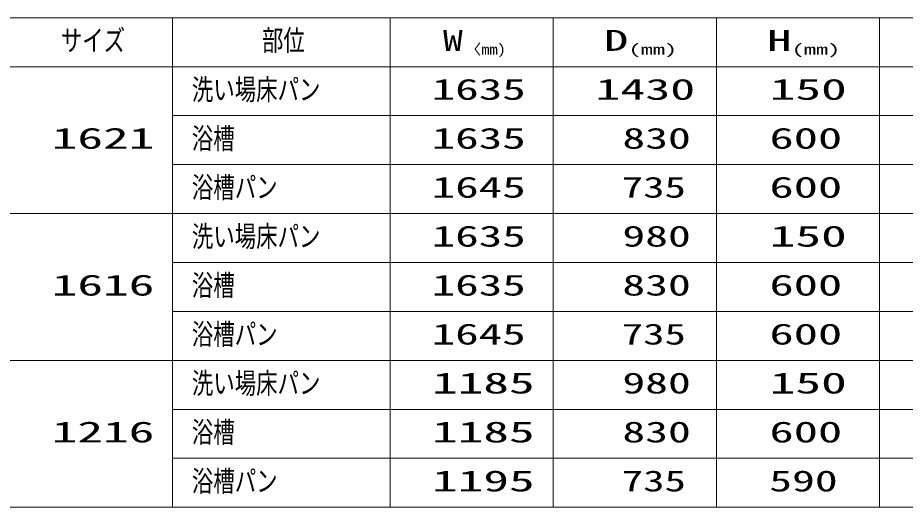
# Model space of a CAD drawing. Units: millimetres on the paper. Extents: x -305 to 305, y -152 to 152.
# Drawn here: x -233 to -110.6, y -98.3 to -30.8 of the extents above; entities that cross this region are included whole.
import ezdxf
from ezdxf.enums import TextEntityAlignment as Align

# ---------------------------------------------------------------- set-up
doc = ezdxf.new("R2010")
doc.units = ezdxf.units.MM
doc.layers.add('0-0_PV', color=7, linetype='Continuous', lineweight=9)
doc.styles.add('ＭＳ ゴシック', font='')
doc.styles.get('ＭＳ ゴシック').set_extended_font_data('MS Gothic')

msp = doc.modelspace()

# ---------------------------------------------------------------- linework, layer by layer
at = {"layer": '0-0_PV'}
for p, q in [((-234.176, -30.838), (-46.676, -30.838)), ((-211.676, -30.838), (-211.676, -98.338)), ((-181.676, -30.838), (-181.676, -98.338)), ((-159.176, -30.838), (-159.176, -98.338)), ((-136.676, -30.838), (-136.676, -98.338)), ((-114.176, -30.838), (-114.176, -98.338)), ((-234.176, -37.588), (-46.676, -37.588)), ((-211.676, -44.338), (-91.676, -44.338)), ((-211.676, -51.088), (-91.676, -51.088)), ((-234.176, -57.838), (-46.676, -57.838)), ((-211.676, -64.588), (-91.676, -64.588)), ((-211.676, -71.338), (-91.676, -71.338)), ((-234.176, -78.088), (-46.676, -78.088)), ((-211.676, -84.838), (-91.676, -84.838)), ((-211.676, -91.588), (-91.676, -91.588)), ((-234.176, -98.338), (-46.676, -98.338))]:
    msp.add_line(p, q, dxfattribs=at)

# ---------------------------------------------------------------- texts
at = {"layer": '0-0_PV', "style": 'ＭＳ ゴシック'}
for s, height, width, p in [('サイズ', 2.889, 0.75, (-227.081, -36.269)), ('部位', 2.889, 0.75, (-199.343, -36.269)), ('W', 2.886, 1.4, (-174.394, -36.269)), ('D', 2.889, 1.7, (-152.173, -36.269)), ('H', 2.889, 1.7, (-129.673, -36.269)), ('〈mm)', 1.443, 1.15, (-171.371, -36.341)), ('(mm)', 1.443, 1.7, (-148.798, -36.341)), ('(mm)', 1.443, 1.7, (-126.298, -36.341)), ('洗い場床パン', 2.889, 0.75, (-209.009, -43.043)), ('1635', 2.889, 1.65, (-175.941, -43.019)), ('1430', 2.886, 1.75, (-153.354, -43.019)), ('150', 2.889, 1.8, (-129.326, -43.019)), ('1621', 2.889, 1.8, (-228.326, -49.769)), ('浴槽', 2.889, 0.75, (-209.009, -49.793)), ('1635', 2.889, 1.65, (-175.941, -49.769)), ('830', 2.889, 1.6, (-149.646, -49.769)), ('600', 2.889, 1.7, (-129.363, -49.769)), ('浴槽パン', 2.889, 0.75, (-209.009, -56.543)), ('1645', 2.889, 1.65, (-175.941, -56.519)), ('735', 2.889, 1.5, (-149.731, -56.519)), ('600', 2.889, 1.7, (-129.363, -56.519)), ('洗い場床パン', 2.889, 0.75, (-209.009, -63.293)), ('1635', 2.889, 1.65, (-175.941, -63.269)), ('980', 2.889, 1.6, (-149.646, -63.269)), ('150', 2.889, 1.8, (-129.326, -63.269)), ('浴槽', 2.889, 0.75, (-209.009, -70.043)), ('1616', 2.889, 1.8, (-228.326, -70.019)), ('1635', 2.889, 1.65, (-175.941, -70.019)), ('830', 2.889, 1.6, (-149.646, -70.019)), ('600', 2.889, 1.7, (-129.363, -70.019)), ('浴槽パン', 2.889, 0.75, (-209.009, -76.793)), ('1645', 2.889, 1.65, (-175.941, -76.769)), ('735', 2.889, 1.5, (-149.731, -76.769)), ('600', 2.889, 1.7, (-129.363, -76.769)), ('洗い場床パン', 2.889, 0.75, (-209.009, -83.543)), ('1185', 2.889, 1.8, (-175.893, -83.519)), ('980', 2.889, 1.6, (-149.646, -83.519)), ('150', 2.889, 1.8, (-129.326, -83.519)), ('1216', 2.889, 1.8, (-228.326, -90.269)), ('浴槽', 2.889, 0.75, (-209.009, -90.293)), ('1185', 2.889, 1.8, (-175.893, -90.269)), ('830', 2.889, 1.6, (-149.646, -90.269)), ('600', 2.889, 1.7, (-129.363, -90.269)), ('浴槽パン', 2.889, 0.75, (-209.009, -97.043)), ('1195', 2.889, 1.8, (-175.893, -97.019)), ('735', 2.889, 1.5, (-149.731, -97.019)), ('590', 2.889, 1.6, (-129.396, -97.019))]:
    msp.add_text(s, height=height, dxfattribs=dict(at, width=width)).set_placement(p, align=Align.BOTTOM_LEFT)

doc.saveas('drawing.dxf')
